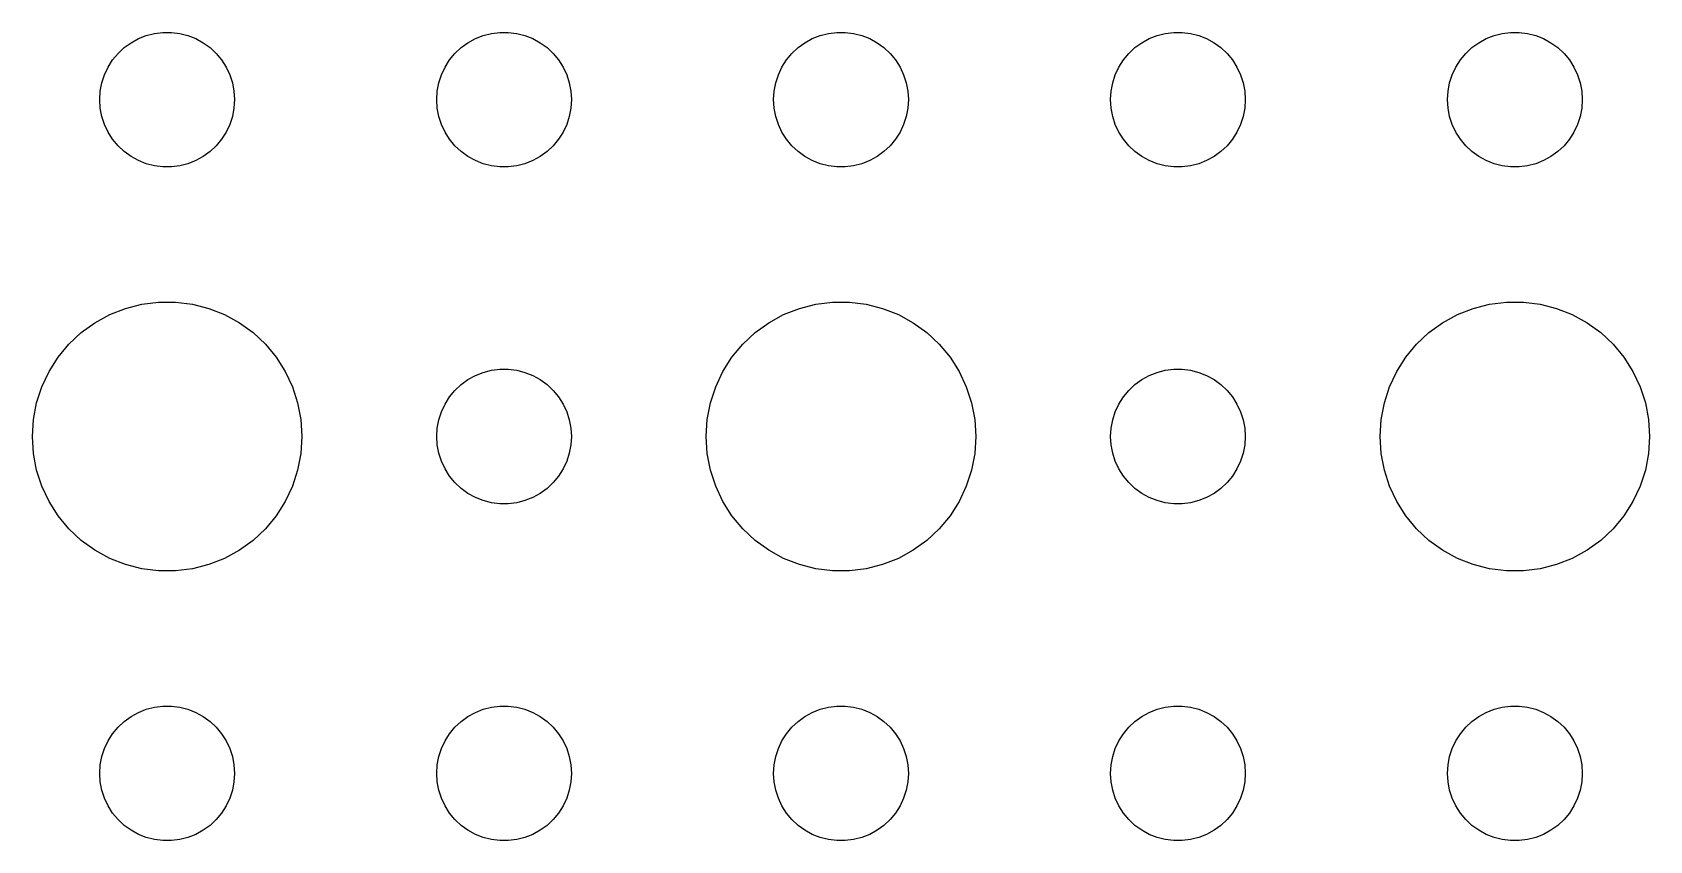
# Model space of a CAD drawing. Header units: metres. Extents: x -134 to 134, y 518 to 1078.
# Drawn here: x -70.5 to -34.5, y 660 to 678 of the extents above; entities that cross this region are included whole.
import ezdxf

# ---------------------------------------------------------------- set-up
doc = ezdxf.new("R2010")
doc.units = ezdxf.units.M

msp = doc.modelspace()

# ---------------------------------------------------------------- linework, layer by layer
for p, q in [((-68.1387, 677.857), (-67.9635, 677.927)), ((-67.9635, 677.927), (-67.7811, 677.973)), ((-67.7811, 677.973), (-67.5942, 677.997)), ((-67.5942, 677.997), (-67.4058, 677.997)), ((-67.4058, 677.997), (-67.2189, 677.973)), ((-67.2189, 677.973), (-67.0365, 677.927)), ((-67.0365, 677.927), (-66.8613, 677.857)), ((-60.6387, 677.857), (-60.4635, 677.927)), ((-60.4635, 677.927), (-60.2811, 677.973)), ((-60.2811, 677.973), (-60.0942, 677.997)), ((-60.0942, 677.997), (-59.9058, 677.997)), ((-59.9058, 677.997), (-59.7189, 677.973)), ((-59.7189, 677.973), (-59.5365, 677.927)), ((-59.5365, 677.927), (-59.3613, 677.857)), ((-53.1387, 677.857), (-52.9635, 677.927)), ((-52.9635, 677.927), (-52.7811, 677.973)), ((-52.7811, 677.973), (-52.5942, 677.997)), ((-52.5942, 677.997), (-52.4058, 677.997)), ((-52.4058, 677.997), (-52.2189, 677.973)), ((-52.2189, 677.973), (-52.0365, 677.927)), ((-52.0365, 677.927), (-51.8613, 677.857)), ((-45.6387, 677.857), (-45.4635, 677.927)), ((-45.4635, 677.927), (-45.2811, 677.973)), ((-45.2811, 677.973), (-45.0942, 677.997)), ((-45.0942, 677.997), (-44.9058, 677.997)), ((-44.9058, 677.997), (-44.7189, 677.973)), ((-44.7189, 677.973), (-44.5365, 677.927)), ((-44.5365, 677.927), (-44.3613, 677.857)), ((-38.1387, 677.857), (-37.9635, 677.927)), ((-37.9635, 677.927), (-37.7811, 677.973)), ((-37.7811, 677.973), (-37.5942, 677.997)), ((-37.5942, 677.997), (-37.4058, 677.997)), ((-37.4058, 677.997), (-37.2189, 677.973)), ((-37.2189, 677.973), (-37.0365, 677.927)), ((-37.0365, 677.927), (-36.8613, 677.857)), ((-68.7135, 677.382), (-68.5934, 677.527)), ((-68.5934, 677.527), (-68.4561, 677.656)), ((-68.4561, 677.656), (-68.3037, 677.766)), ((-68.3037, 677.766), (-68.1387, 677.857)), ((-66.8613, 677.857), (-66.6963, 677.766)), ((-66.6963, 677.766), (-66.5439, 677.656)), ((-66.5439, 677.656), (-66.4065, 677.527)), ((-66.4065, 677.527), (-66.2865, 677.382)), ((-61.2135, 677.382), (-61.0934, 677.527)), ((-61.0934, 677.527), (-60.9561, 677.656)), ((-60.9561, 677.656), (-60.8037, 677.766)), ((-60.8037, 677.766), (-60.6387, 677.857)), ((-59.3613, 677.857), (-59.1963, 677.766)), ((-59.1963, 677.766), (-59.0439, 677.656)), ((-59.0439, 677.656), (-58.9065, 677.527)), ((-58.9065, 677.527), (-58.7865, 677.382)), ((-53.7135, 677.382), (-53.5934, 677.527)), ((-53.5934, 677.527), (-53.4561, 677.656)), ((-53.4561, 677.656), (-53.3037, 677.766)), ((-53.3037, 677.766), (-53.1387, 677.857)), ((-51.8613, 677.857), (-51.6963, 677.766)), ((-51.6963, 677.766), (-51.5439, 677.656)), ((-51.5439, 677.656), (-51.4065, 677.527)), ((-51.4065, 677.527), (-51.2865, 677.382)), ((-46.2135, 677.382), (-46.0934, 677.527)), ((-46.0934, 677.527), (-45.9561, 677.656)), ((-45.9561, 677.656), (-45.8037, 677.766)), ((-45.8037, 677.766), (-45.6387, 677.857)), ((-44.3613, 677.857), (-44.1963, 677.766)), ((-44.1963, 677.766), (-44.0439, 677.656)), ((-44.0439, 677.656), (-43.9065, 677.527)), ((-43.9065, 677.527), (-43.7865, 677.382)), ((-38.7135, 677.382), (-38.5934, 677.527)), ((-38.5934, 677.527), (-38.4561, 677.656)), ((-38.4561, 677.656), (-38.3037, 677.766)), ((-38.3037, 677.766), (-38.1387, 677.857)), ((-36.8613, 677.857), (-36.6963, 677.766)), ((-36.6963, 677.766), (-36.5439, 677.656)), ((-36.5439, 677.656), (-36.4065, 677.527)), ((-36.4065, 677.527), (-36.2865, 677.382)), ((-68.8947, 677.052), (-68.8145, 677.223)), ((-68.8145, 677.223), (-68.7135, 677.382)), ((-66.2865, 677.382), (-66.1855, 677.223)), ((-66.1855, 677.223), (-66.1053, 677.052)), ((-61.3947, 677.052), (-61.3145, 677.223)), ((-61.3145, 677.223), (-61.2135, 677.382)), ((-58.7865, 677.382), (-58.6855, 677.223)), ((-58.6855, 677.223), (-58.6053, 677.052)), ((-53.8947, 677.052), (-53.8145, 677.223)), ((-53.8145, 677.223), (-53.7135, 677.382)), ((-51.2865, 677.382), (-51.1855, 677.223)), ((-51.1855, 677.223), (-51.1053, 677.052)), ((-46.3947, 677.052), (-46.3145, 677.223)), ((-46.3145, 677.223), (-46.2135, 677.382)), ((-43.7865, 677.382), (-43.6855, 677.223)), ((-43.6855, 677.223), (-43.6053, 677.052)), ((-38.8947, 677.052), (-38.8145, 677.223)), ((-38.8145, 677.223), (-38.7135, 677.382)), ((-36.2865, 677.382), (-36.1855, 677.223)), ((-36.1855, 677.223), (-36.1053, 677.052)), ((-68.9882, 676.688), (-68.9529, 676.873)), ((-68.9529, 676.873), (-68.8947, 677.052)), ((-66.1053, 677.052), (-66.0471, 676.873)), ((-66.0471, 676.873), (-66.0118, 676.688)), ((-61.4882, 676.688), (-61.4529, 676.873)), ((-61.4529, 676.873), (-61.3947, 677.052)), ((-58.6053, 677.052), (-58.5471, 676.873)), ((-58.5471, 676.873), (-58.5118, 676.688)), ((-53.9882, 676.688), (-53.9529, 676.873)), ((-53.9529, 676.873), (-53.8947, 677.052)), ((-51.1053, 677.052), (-51.0471, 676.873)), ((-51.0471, 676.873), (-51.0118, 676.688)), ((-46.4882, 676.688), (-46.4529, 676.873)), ((-46.4529, 676.873), (-46.3947, 677.052)), ((-43.6053, 677.052), (-43.5471, 676.873)), ((-43.5471, 676.873), (-43.5118, 676.688)), ((-38.9882, 676.688), (-38.9529, 676.873)), ((-38.9529, 676.873), (-38.8947, 677.052)), ((-36.1053, 677.052), (-36.0471, 676.873)), ((-36.0471, 676.873), (-36.0118, 676.688)), ((-69, 676.5), (-68.9882, 676.688)), ((-68.9882, 676.312), (-69, 676.5)), ((-66.0118, 676.688), (-66, 676.5)), ((-66, 676.5), (-66.0118, 676.312)), ((-61.5, 676.5), (-61.4882, 676.688)), ((-61.4882, 676.312), (-61.5, 676.5)), ((-58.5118, 676.688), (-58.5, 676.5)), ((-58.5, 676.5), (-58.5118, 676.312)), ((-54, 676.5), (-53.9882, 676.688)), ((-53.9882, 676.312), (-54, 676.5)), ((-51.0118, 676.688), (-51, 676.5)), ((-51, 676.5), (-51.0118, 676.312)), ((-46.5, 676.5), (-46.4882, 676.688)), ((-46.4882, 676.312), (-46.5, 676.5)), ((-43.5118, 676.688), (-43.5, 676.5)), ((-43.5, 676.5), (-43.5118, 676.312)), ((-39, 676.5), (-38.9882, 676.688)), ((-38.9882, 676.312), (-39, 676.5)), ((-36.0118, 676.688), (-36, 676.5)), ((-36, 676.5), (-36.0118, 676.312)), ((-68.9529, 676.127), (-68.9882, 676.312)), ((-68.8947, 675.948), (-68.9529, 676.127)), ((-66.0471, 676.127), (-66.1053, 675.948)), ((-66.0118, 676.312), (-66.0471, 676.127)), ((-61.4529, 676.127), (-61.4882, 676.312)), ((-61.3947, 675.948), (-61.4529, 676.127)), ((-58.5471, 676.127), (-58.6053, 675.948)), ((-58.5118, 676.312), (-58.5471, 676.127)), ((-53.9529, 676.127), (-53.9882, 676.312)), ((-53.8947, 675.948), (-53.9529, 676.127)), ((-51.0471, 676.127), (-51.1053, 675.948)), ((-51.0118, 676.312), (-51.0471, 676.127)), ((-46.4529, 676.127), (-46.4882, 676.312)), ((-46.3947, 675.948), (-46.4529, 676.127)), ((-43.5471, 676.127), (-43.6053, 675.948)), ((-43.5118, 676.312), (-43.5471, 676.127)), ((-38.9529, 676.127), (-38.9882, 676.312)), ((-38.8947, 675.948), (-38.9529, 676.127)), ((-36.0471, 676.127), (-36.1053, 675.948)), ((-36.0118, 676.312), (-36.0471, 676.127)), ((-68.8145, 675.777), (-68.8947, 675.948)), ((-68.7135, 675.618), (-68.8145, 675.777)), ((-66.1855, 675.777), (-66.2865, 675.618)), ((-66.1053, 675.948), (-66.1855, 675.777)), ((-61.3145, 675.777), (-61.3947, 675.948)), ((-61.2135, 675.618), (-61.3145, 675.777)), ((-58.6855, 675.777), (-58.7865, 675.618)), ((-58.6053, 675.948), (-58.6855, 675.777)), ((-53.8145, 675.777), (-53.8947, 675.948)), ((-53.7135, 675.618), (-53.8145, 675.777)), ((-51.1855, 675.777), (-51.2865, 675.618)), ((-51.1053, 675.948), (-51.1855, 675.777)), ((-46.3145, 675.777), (-46.3947, 675.948)), ((-46.2135, 675.618), (-46.3145, 675.777)), ((-43.6855, 675.777), (-43.7865, 675.618)), ((-43.6053, 675.948), (-43.6855, 675.777)), ((-38.8145, 675.777), (-38.8947, 675.948)), ((-38.7135, 675.618), (-38.8145, 675.777)), ((-36.1855, 675.777), (-36.2865, 675.618)), ((-36.1053, 675.948), (-36.1855, 675.777)), ((-68.5934, 675.473), (-68.7135, 675.618)), ((-68.4561, 675.344), (-68.5934, 675.473)), ((-66.4065, 675.473), (-66.5439, 675.344)), ((-66.2865, 675.618), (-66.4065, 675.473)), ((-61.0934, 675.473), (-61.2135, 675.618)), ((-60.9561, 675.344), (-61.0934, 675.473)), ((-58.9065, 675.473), (-59.0439, 675.344)), ((-58.7865, 675.618), (-58.9065, 675.473)), ((-53.5934, 675.473), (-53.7135, 675.618)), ((-53.4561, 675.344), (-53.5934, 675.473)), ((-51.4065, 675.473), (-51.5439, 675.344)), ((-51.2865, 675.618), (-51.4065, 675.473)), ((-46.0934, 675.473), (-46.2135, 675.618)), ((-45.9561, 675.344), (-46.0934, 675.473)), ((-43.9065, 675.473), (-44.0439, 675.344)), ((-43.7865, 675.618), (-43.9065, 675.473)), ((-38.5934, 675.473), (-38.7135, 675.618)), ((-38.4561, 675.344), (-38.5934, 675.473)), ((-36.4065, 675.473), (-36.5439, 675.344)), ((-36.2865, 675.618), (-36.4065, 675.473)), ((-68.3037, 675.234), (-68.4561, 675.344)), ((-68.1387, 675.143), (-68.3037, 675.234)), ((-67.9635, 675.073), (-68.1387, 675.143)), ((-67.7811, 675.027), (-67.9635, 675.073)), ((-67.5942, 675.003), (-67.7811, 675.027)), ((-67.4058, 675.003), (-67.5942, 675.003)), ((-67.2189, 675.027), (-67.4058, 675.003)), ((-67.0365, 675.073), (-67.2189, 675.027)), ((-66.8613, 675.143), (-67.0365, 675.073)), ((-66.6963, 675.234), (-66.8613, 675.143)), ((-66.5439, 675.344), (-66.6963, 675.234)), ((-60.8037, 675.234), (-60.9561, 675.344)), ((-60.6387, 675.143), (-60.8037, 675.234)), ((-60.4635, 675.073), (-60.6387, 675.143)), ((-60.2811, 675.027), (-60.4635, 675.073)), ((-60.0942, 675.003), (-60.2811, 675.027)), ((-59.9058, 675.003), (-60.0942, 675.003)), ((-59.7189, 675.027), (-59.9058, 675.003)), ((-59.5365, 675.073), (-59.7189, 675.027)), ((-59.3613, 675.143), (-59.5365, 675.073)), ((-59.1963, 675.234), (-59.3613, 675.143)), ((-59.0439, 675.344), (-59.1963, 675.234)), ((-53.3037, 675.234), (-53.4561, 675.344)), ((-53.1387, 675.143), (-53.3037, 675.234)), ((-52.9635, 675.073), (-53.1387, 675.143)), ((-52.7811, 675.027), (-52.9635, 675.073)), ((-52.5942, 675.003), (-52.7811, 675.027)), ((-52.4058, 675.003), (-52.5942, 675.003)), ((-52.2189, 675.027), (-52.4058, 675.003)), ((-52.0365, 675.073), (-52.2189, 675.027)), ((-51.8613, 675.143), (-52.0365, 675.073)), ((-51.6963, 675.234), (-51.8613, 675.143)), ((-51.5439, 675.344), (-51.6963, 675.234)), ((-45.8037, 675.234), (-45.9561, 675.344)), ((-45.6387, 675.143), (-45.8037, 675.234)), ((-45.4635, 675.073), (-45.6387, 675.143)), ((-45.2811, 675.027), (-45.4635, 675.073)), ((-45.0942, 675.003), (-45.2811, 675.027)), ((-44.9058, 675.003), (-45.0942, 675.003)), ((-44.7189, 675.027), (-44.9058, 675.003)), ((-44.5365, 675.073), (-44.7189, 675.027)), ((-44.3613, 675.143), (-44.5365, 675.073)), ((-44.1963, 675.234), (-44.3613, 675.143)), ((-44.0439, 675.344), (-44.1963, 675.234)), ((-38.3037, 675.234), (-38.4561, 675.344)), ((-38.1387, 675.143), (-38.3037, 675.234)), ((-37.9635, 675.073), (-38.1387, 675.143)), ((-37.7811, 675.027), (-37.9635, 675.073)), ((-37.5942, 675.003), (-37.7811, 675.027)), ((-37.4058, 675.003), (-37.5942, 675.003)), ((-37.2189, 675.027), (-37.4058, 675.003)), ((-37.0365, 675.073), (-37.2189, 675.027)), ((-36.8613, 675.143), (-37.0365, 675.073)), ((-36.6963, 675.234), (-36.8613, 675.143)), ((-36.5439, 675.344), (-36.6963, 675.234)), ((-68.7773, 671.714), (-68.427, 671.853)), ((-68.427, 671.853), (-68.0621, 671.947)), ((-68.0621, 671.947), (-67.6884, 671.994)), ((-67.6884, 671.994), (-67.3116, 671.994)), ((-67.3116, 671.994), (-66.9379, 671.947)), ((-66.9379, 671.947), (-66.573, 671.853)), ((-66.573, 671.853), (-66.2227, 671.714)), ((-53.7773, 671.714), (-53.427, 671.853)), ((-53.427, 671.853), (-53.0621, 671.947)), ((-53.0621, 671.947), (-52.6884, 671.994)), ((-52.6884, 671.994), (-52.3116, 671.994)), ((-52.3116, 671.994), (-51.9379, 671.947)), ((-51.9379, 671.947), (-51.5729, 671.853)), ((-51.5729, 671.853), (-51.2227, 671.714)), ((-38.7773, 671.714), (-38.427, 671.853)), ((-38.427, 671.853), (-38.0621, 671.947)), ((-38.0621, 671.947), (-37.6884, 671.994)), ((-37.6884, 671.994), (-37.3116, 671.994)), ((-37.3116, 671.994), (-36.9379, 671.947)), ((-36.9379, 671.947), (-36.5729, 671.853)), ((-36.5729, 671.853), (-36.2227, 671.714)), ((-69.4123, 671.312), (-69.1075, 671.533)), ((-69.1075, 671.533), (-68.7773, 671.714)), ((-66.2227, 671.714), (-65.8925, 671.533)), ((-65.8925, 671.533), (-65.5877, 671.312)), ((-54.4123, 671.312), (-54.1075, 671.533)), ((-54.1075, 671.533), (-53.7773, 671.714)), ((-51.2227, 671.714), (-50.8925, 671.533)), ((-50.8925, 671.533), (-50.5877, 671.312)), ((-39.4123, 671.312), (-39.1075, 671.533)), ((-39.1075, 671.533), (-38.7773, 671.714)), ((-36.2227, 671.714), (-35.8925, 671.533)), ((-35.8925, 671.533), (-35.5877, 671.312)), ((-69.927, 670.763), (-69.6869, 671.054)), ((-69.6869, 671.054), (-69.4123, 671.312)), ((-65.5877, 671.312), (-65.3131, 671.054)), ((-65.3131, 671.054), (-65.073, 670.763)), ((-54.927, 670.763), (-54.6869, 671.054)), ((-54.6869, 671.054), (-54.4123, 671.312)), ((-50.5877, 671.312), (-50.3131, 671.054)), ((-50.3131, 671.054), (-50.0729, 670.763)), ((-39.927, 670.763), (-39.6869, 671.054)), ((-39.6869, 671.054), (-39.4123, 671.312)), ((-35.5877, 671.312), (-35.3131, 671.054)), ((-35.3131, 671.054), (-35.0729, 670.763)), ((-70.1289, 670.445), (-69.927, 670.763)), ((-65.073, 670.763), (-64.8711, 670.445)), ((-55.1289, 670.445), (-54.927, 670.763)), ((-50.0729, 670.763), (-49.8711, 670.445)), ((-40.1289, 670.445), (-39.927, 670.763)), ((-35.0729, 670.763), (-34.8711, 670.445)), ((-70.2893, 670.104), (-70.1289, 670.445)), ((-64.8711, 670.445), (-64.7107, 670.104)), ((-60.8037, 670.266), (-60.6387, 670.357)), ((-60.6387, 670.357), (-60.4635, 670.427)), ((-60.4635, 670.427), (-60.2811, 670.473)), ((-60.2811, 670.473), (-60.0942, 670.497)), ((-60.0942, 670.497), (-59.9058, 670.497)), ((-59.9058, 670.497), (-59.7189, 670.473)), ((-59.7189, 670.473), (-59.5365, 670.427)), ((-59.5365, 670.427), (-59.3613, 670.357)), ((-59.3613, 670.357), (-59.1963, 670.266)), ((-55.2893, 670.104), (-55.1289, 670.445)), ((-49.8711, 670.445), (-49.7107, 670.104)), ((-45.8037, 670.266), (-45.6387, 670.357)), ((-45.6387, 670.357), (-45.4635, 670.427)), ((-45.4635, 670.427), (-45.2811, 670.473)), ((-45.2811, 670.473), (-45.0942, 670.497)), ((-45.0942, 670.497), (-44.9058, 670.497)), ((-44.9058, 670.497), (-44.7189, 670.473)), ((-44.7189, 670.473), (-44.5365, 670.427)), ((-44.5365, 670.427), (-44.3613, 670.357)), ((-44.3613, 670.357), (-44.1963, 670.266)), ((-40.2893, 670.104), (-40.1289, 670.445)), ((-34.8711, 670.445), (-34.7107, 670.104)), ((-70.4057, 669.746), (-70.2893, 670.104)), ((-64.7107, 670.104), (-64.5943, 669.746)), ((-61.2135, 669.882), (-61.0934, 670.027)), ((-61.0934, 670.027), (-60.9561, 670.156)), ((-60.9561, 670.156), (-60.8037, 670.266)), ((-59.1963, 670.266), (-59.0439, 670.156)), ((-59.0439, 670.156), (-58.9065, 670.027)), ((-58.9065, 670.027), (-58.7865, 669.882)), ((-55.4057, 669.746), (-55.2893, 670.104)), ((-49.7107, 670.104), (-49.5942, 669.746)), ((-46.2135, 669.882), (-46.0934, 670.027)), ((-46.0934, 670.027), (-45.9561, 670.156)), ((-45.9561, 670.156), (-45.8037, 670.266)), ((-44.1963, 670.266), (-44.0439, 670.156)), ((-44.0439, 670.156), (-43.9065, 670.027)), ((-43.9065, 670.027), (-43.7865, 669.882)), ((-40.4057, 669.746), (-40.2893, 670.104)), ((-34.7107, 670.104), (-34.5942, 669.746)), ((-70.4763, 669.376), (-70.4057, 669.746)), ((-64.5943, 669.746), (-64.5237, 669.376)), ((-61.3947, 669.552), (-61.3145, 669.723)), ((-61.3145, 669.723), (-61.2135, 669.882)), ((-58.7865, 669.882), (-58.6855, 669.723)), ((-58.6855, 669.723), (-58.6053, 669.552)), ((-55.4763, 669.376), (-55.4057, 669.746)), ((-49.5942, 669.746), (-49.5237, 669.376)), ((-46.3947, 669.552), (-46.3145, 669.723)), ((-46.3145, 669.723), (-46.2135, 669.882)), ((-43.7865, 669.882), (-43.6855, 669.723)), ((-43.6855, 669.723), (-43.6053, 669.552)), ((-40.4763, 669.376), (-40.4057, 669.746)), ((-34.5942, 669.746), (-34.5237, 669.376)), ((-70.5, 669), (-70.4763, 669.376)), ((-64.5237, 669.376), (-64.5, 669)), ((-61.4882, 669.188), (-61.4529, 669.373)), ((-61.4529, 669.373), (-61.3947, 669.552)), ((-58.6053, 669.552), (-58.5471, 669.373)), ((-58.5471, 669.373), (-58.5118, 669.188)), ((-55.5, 669), (-55.4763, 669.376)), ((-49.5237, 669.376), (-49.5, 669)), ((-46.4882, 669.188), (-46.4529, 669.373)), ((-46.4529, 669.373), (-46.3947, 669.552)), ((-43.6053, 669.552), (-43.5471, 669.373)), ((-43.5471, 669.373), (-43.5118, 669.188)), ((-40.5, 669), (-40.4763, 669.376)), ((-34.5237, 669.376), (-34.5, 669)), ((-70.4763, 668.624), (-70.5, 669)), ((-64.5, 669), (-64.5237, 668.624)), ((-61.5, 669), (-61.4882, 669.188)), ((-61.4882, 668.812), (-61.5, 669)), ((-58.5118, 669.188), (-58.5, 669)), ((-58.5, 669), (-58.5118, 668.812)), ((-55.4763, 668.624), (-55.5, 669)), ((-49.5, 669), (-49.5237, 668.624)), ((-46.5, 669), (-46.4882, 669.188)), ((-46.4882, 668.812), (-46.5, 669)), ((-43.5118, 669.188), (-43.5, 669)), ((-43.5, 669), (-43.5118, 668.812)), ((-40.4763, 668.624), (-40.5, 669)), ((-34.5, 669), (-34.5237, 668.624)), ((-70.4057, 668.254), (-70.4763, 668.624)), ((-64.5237, 668.624), (-64.5943, 668.254)), ((-61.4529, 668.627), (-61.4882, 668.812)), ((-61.3947, 668.448), (-61.4529, 668.627)), ((-58.5471, 668.627), (-58.6053, 668.448)), ((-58.5118, 668.812), (-58.5471, 668.627)), ((-55.4057, 668.254), (-55.4763, 668.624)), ((-49.5237, 668.624), (-49.5942, 668.254)), ((-46.4529, 668.627), (-46.4882, 668.812)), ((-46.3947, 668.448), (-46.4529, 668.627)), ((-43.5471, 668.627), (-43.6053, 668.448)), ((-43.5118, 668.812), (-43.5471, 668.627)), ((-40.4057, 668.254), (-40.4763, 668.624)), ((-34.5237, 668.624), (-34.5942, 668.254)), ((-70.2893, 667.896), (-70.4057, 668.254)), ((-64.5943, 668.254), (-64.7107, 667.896)), ((-61.3145, 668.277), (-61.3947, 668.448)), ((-61.2135, 668.118), (-61.3145, 668.277)), ((-58.6855, 668.277), (-58.7865, 668.118)), ((-58.6053, 668.448), (-58.6855, 668.277)), ((-55.2893, 667.896), (-55.4057, 668.254)), ((-49.5942, 668.254), (-49.7107, 667.896)), ((-46.3145, 668.277), (-46.3947, 668.448)), ((-46.2135, 668.118), (-46.3145, 668.277)), ((-43.6855, 668.277), (-43.7865, 668.118)), ((-43.6053, 668.448), (-43.6855, 668.277)), ((-40.2893, 667.896), (-40.4057, 668.254)), ((-34.5942, 668.254), (-34.7107, 667.896)), ((-70.1289, 667.555), (-70.2893, 667.896)), ((-64.7107, 667.896), (-64.8711, 667.555)), ((-61.0934, 667.973), (-61.2135, 668.118)), ((-60.9561, 667.844), (-61.0934, 667.973)), ((-60.8037, 667.734), (-60.9561, 667.844)), ((-59.0439, 667.844), (-59.1963, 667.734)), ((-58.9065, 667.973), (-59.0439, 667.844)), ((-58.7865, 668.118), (-58.9065, 667.973)), ((-55.1289, 667.555), (-55.2893, 667.896)), ((-49.7107, 667.896), (-49.8711, 667.555)), ((-46.0934, 667.973), (-46.2135, 668.118)), ((-45.9561, 667.844), (-46.0934, 667.973)), ((-45.8037, 667.734), (-45.9561, 667.844)), ((-44.0439, 667.844), (-44.1963, 667.734)), ((-43.9065, 667.973), (-44.0439, 667.844)), ((-43.7865, 668.118), (-43.9065, 667.973)), ((-40.1289, 667.555), (-40.2893, 667.896)), ((-34.7107, 667.896), (-34.8711, 667.555)), ((-69.927, 667.237), (-70.1289, 667.555)), ((-64.8711, 667.555), (-65.073, 667.237)), ((-60.6387, 667.643), (-60.8037, 667.734)), ((-60.4635, 667.573), (-60.6387, 667.643)), ((-60.2811, 667.527), (-60.4635, 667.573)), ((-60.0942, 667.503), (-60.2811, 667.527)), ((-59.9058, 667.503), (-60.0942, 667.503)), ((-59.7189, 667.527), (-59.9058, 667.503)), ((-59.5365, 667.573), (-59.7189, 667.527)), ((-59.3613, 667.643), (-59.5365, 667.573)), ((-59.1963, 667.734), (-59.3613, 667.643)), ((-54.927, 667.237), (-55.1289, 667.555)), ((-49.8711, 667.555), (-50.0729, 667.237)), ((-45.6387, 667.643), (-45.8037, 667.734)), ((-45.4635, 667.573), (-45.6387, 667.643)), ((-45.2811, 667.527), (-45.4635, 667.573)), ((-45.0942, 667.503), (-45.2811, 667.527)), ((-44.9058, 667.503), (-45.0942, 667.503)), ((-44.7189, 667.527), (-44.9058, 667.503)), ((-44.5365, 667.573), (-44.7189, 667.527)), ((-44.3613, 667.643), (-44.5365, 667.573)), ((-44.1963, 667.734), (-44.3613, 667.643)), ((-39.927, 667.237), (-40.1289, 667.555)), ((-34.8711, 667.555), (-35.0729, 667.237)), ((-69.6869, 666.946), (-69.927, 667.237)), ((-65.073, 667.237), (-65.3131, 666.946)), ((-54.6869, 666.946), (-54.927, 667.237)), ((-50.0729, 667.237), (-50.3131, 666.946)), ((-39.6869, 666.946), (-39.927, 667.237)), ((-35.0729, 667.237), (-35.3131, 666.946)), ((-69.4123, 666.688), (-69.6869, 666.946)), ((-65.3131, 666.946), (-65.5877, 666.688)), ((-54.4123, 666.688), (-54.6869, 666.946)), ((-50.3131, 666.946), (-50.5877, 666.688)), ((-39.4123, 666.688), (-39.6869, 666.946)), ((-35.3131, 666.946), (-35.5877, 666.688)), ((-69.1075, 666.467), (-69.4123, 666.688)), ((-68.7773, 666.286), (-69.1075, 666.467)), ((-65.8925, 666.467), (-66.2227, 666.286)), ((-65.5877, 666.688), (-65.8925, 666.467)), ((-54.1075, 666.467), (-54.4123, 666.688)), ((-53.7773, 666.286), (-54.1075, 666.467)), ((-50.8925, 666.467), (-51.2227, 666.286)), ((-50.5877, 666.688), (-50.8925, 666.467)), ((-39.1075, 666.467), (-39.4123, 666.688)), ((-38.7773, 666.286), (-39.1075, 666.467)), ((-35.8925, 666.467), (-36.2227, 666.286)), ((-35.5877, 666.688), (-35.8925, 666.467)), ((-68.427, 666.147), (-68.7773, 666.286)), ((-68.0621, 666.053), (-68.427, 666.147)), ((-67.6884, 666.006), (-68.0621, 666.053)), ((-67.3116, 666.006), (-67.6884, 666.006)), ((-66.9379, 666.053), (-67.3116, 666.006)), ((-66.573, 666.147), (-66.9379, 666.053)), ((-66.2227, 666.286), (-66.573, 666.147)), ((-53.427, 666.147), (-53.7773, 666.286)), ((-53.0621, 666.053), (-53.427, 666.147)), ((-52.6884, 666.006), (-53.0621, 666.053)), ((-52.3116, 666.006), (-52.6884, 666.006)), ((-51.9379, 666.053), (-52.3116, 666.006)), ((-51.5729, 666.147), (-51.9379, 666.053)), ((-51.2227, 666.286), (-51.5729, 666.147)), ((-38.427, 666.147), (-38.7773, 666.286)), ((-38.0621, 666.053), (-38.427, 666.147)), ((-37.6884, 666.006), (-38.0621, 666.053)), ((-37.3116, 666.006), (-37.6884, 666.006)), ((-36.9379, 666.053), (-37.3116, 666.006)), ((-36.5729, 666.147), (-36.9379, 666.053)), ((-36.2227, 666.286), (-36.5729, 666.147)), ((-68.4561, 662.656), (-68.3037, 662.766)), ((-68.3037, 662.766), (-68.1387, 662.857)), ((-68.1387, 662.857), (-67.9635, 662.927)), ((-67.9635, 662.927), (-67.7811, 662.973)), ((-67.7811, 662.973), (-67.5942, 662.997)), ((-67.5942, 662.997), (-67.4058, 662.997)), ((-67.4058, 662.997), (-67.2189, 662.973)), ((-67.2189, 662.973), (-67.0365, 662.927)), ((-67.0365, 662.927), (-66.8613, 662.857)), ((-66.8613, 662.857), (-66.6963, 662.766)), ((-66.6963, 662.766), (-66.5439, 662.656)), ((-60.9561, 662.656), (-60.8037, 662.766)), ((-60.8037, 662.766), (-60.6387, 662.857)), ((-60.6387, 662.857), (-60.4635, 662.927)), ((-60.4635, 662.927), (-60.2811, 662.973)), ((-60.2811, 662.973), (-60.0942, 662.997)), ((-60.0942, 662.997), (-59.9058, 662.997)), ((-59.9058, 662.997), (-59.7189, 662.973)), ((-59.7189, 662.973), (-59.5365, 662.927)), ((-59.5365, 662.927), (-59.3613, 662.857)), ((-59.3613, 662.857), (-59.1963, 662.766)), ((-59.1963, 662.766), (-59.0439, 662.656)), ((-53.4561, 662.656), (-53.3037, 662.766)), ((-53.3037, 662.766), (-53.1387, 662.857)), ((-53.1387, 662.857), (-52.9635, 662.927)), ((-52.9635, 662.927), (-52.7811, 662.973)), ((-52.7811, 662.973), (-52.5942, 662.997)), ((-52.5942, 662.997), (-52.4058, 662.997)), ((-52.4058, 662.997), (-52.2189, 662.973)), ((-52.2189, 662.973), (-52.0365, 662.927)), ((-52.0365, 662.927), (-51.8613, 662.857)), ((-51.8613, 662.857), (-51.6963, 662.766)), ((-51.6963, 662.766), (-51.5439, 662.656)), ((-45.9561, 662.656), (-45.8037, 662.766)), ((-45.8037, 662.766), (-45.6387, 662.857)), ((-45.6387, 662.857), (-45.4635, 662.927)), ((-45.4635, 662.927), (-45.2811, 662.973)), ((-45.2811, 662.973), (-45.0942, 662.997)), ((-45.0942, 662.997), (-44.9058, 662.997)), ((-44.9058, 662.997), (-44.7189, 662.973)), ((-44.7189, 662.973), (-44.5365, 662.927)), ((-44.5365, 662.927), (-44.3613, 662.857)), ((-44.3613, 662.857), (-44.1963, 662.766)), ((-44.1963, 662.766), (-44.0439, 662.656)), ((-38.4561, 662.656), (-38.3037, 662.766)), ((-38.3037, 662.766), (-38.1387, 662.857)), ((-38.1387, 662.857), (-37.9635, 662.927)), ((-37.9635, 662.927), (-37.7811, 662.973)), ((-37.7811, 662.973), (-37.5942, 662.997)), ((-37.5942, 662.997), (-37.4058, 662.997)), ((-37.4058, 662.997), (-37.2189, 662.973)), ((-37.2189, 662.973), (-37.0365, 662.927)), ((-37.0365, 662.927), (-36.8613, 662.857)), ((-36.8613, 662.857), (-36.6963, 662.766)), ((-36.6963, 662.766), (-36.5439, 662.656)), ((-68.7135, 662.382), (-68.5934, 662.527)), ((-68.5934, 662.527), (-68.4561, 662.656)), ((-66.5439, 662.656), (-66.4065, 662.527)), ((-66.4065, 662.527), (-66.2865, 662.382)), ((-61.2135, 662.382), (-61.0934, 662.527)), ((-61.0934, 662.527), (-60.9561, 662.656)), ((-59.0439, 662.656), (-58.9065, 662.527)), ((-58.9065, 662.527), (-58.7865, 662.382)), ((-53.7135, 662.382), (-53.5934, 662.527)), ((-53.5934, 662.527), (-53.4561, 662.656)), ((-51.5439, 662.656), (-51.4065, 662.527)), ((-51.4065, 662.527), (-51.2865, 662.382)), ((-46.2135, 662.382), (-46.0934, 662.527)), ((-46.0934, 662.527), (-45.9561, 662.656)), ((-44.0439, 662.656), (-43.9065, 662.527)), ((-43.9065, 662.527), (-43.7865, 662.382)), ((-38.7135, 662.382), (-38.5934, 662.527)), ((-38.5934, 662.527), (-38.4561, 662.656)), ((-36.5439, 662.656), (-36.4065, 662.527)), ((-36.4065, 662.527), (-36.2865, 662.382)), ((-68.9529, 661.873), (-68.8947, 662.052)), ((-68.8947, 662.052), (-68.8145, 662.223)), ((-68.8145, 662.223), (-68.7135, 662.382)), ((-66.2865, 662.382), (-66.1855, 662.223)), ((-66.1855, 662.223), (-66.1053, 662.052)), ((-66.1053, 662.052), (-66.0471, 661.873)), ((-61.4529, 661.873), (-61.3947, 662.052)), ((-61.3947, 662.052), (-61.3145, 662.223)), ((-61.3145, 662.223), (-61.2135, 662.382)), ((-58.7865, 662.382), (-58.6855, 662.223)), ((-58.6855, 662.223), (-58.6053, 662.052)), ((-58.6053, 662.052), (-58.5471, 661.873)), ((-53.9529, 661.873), (-53.8947, 662.052)), ((-53.8947, 662.052), (-53.8145, 662.223)), ((-53.8145, 662.223), (-53.7135, 662.382)), ((-51.2865, 662.382), (-51.1855, 662.223)), ((-51.1855, 662.223), (-51.1053, 662.052)), ((-51.1053, 662.052), (-51.0471, 661.873)), ((-46.4529, 661.873), (-46.3947, 662.052)), ((-46.3947, 662.052), (-46.3145, 662.223)), ((-46.3145, 662.223), (-46.2135, 662.382)), ((-43.7865, 662.382), (-43.6855, 662.223)), ((-43.6855, 662.223), (-43.6053, 662.052)), ((-43.6053, 662.052), (-43.5471, 661.873)), ((-38.9529, 661.873), (-38.8947, 662.052)), ((-38.8947, 662.052), (-38.8145, 662.223)), ((-38.8145, 662.223), (-38.7135, 662.382)), ((-36.2865, 662.382), (-36.1855, 662.223)), ((-36.1855, 662.223), (-36.1053, 662.052)), ((-36.1053, 662.052), (-36.0471, 661.873)), ((-69, 661.5), (-68.9882, 661.688)), ((-68.9882, 661.688), (-68.9529, 661.873)), ((-66.0471, 661.873), (-66.0118, 661.688)), ((-66.0118, 661.688), (-66, 661.5)), ((-61.5, 661.5), (-61.4882, 661.688)), ((-61.4882, 661.688), (-61.4529, 661.873)), ((-58.5471, 661.873), (-58.5118, 661.688)), ((-58.5118, 661.688), (-58.5, 661.5)), ((-54, 661.5), (-53.9882, 661.688)), ((-53.9882, 661.688), (-53.9529, 661.873)), ((-51.0471, 661.873), (-51.0118, 661.688)), ((-51.0118, 661.688), (-51, 661.5)), ((-46.5, 661.5), (-46.4882, 661.688)), ((-46.4882, 661.688), (-46.4529, 661.873)), ((-43.5471, 661.873), (-43.5118, 661.688)), ((-43.5118, 661.688), (-43.5, 661.5)), ((-39, 661.5), (-38.9882, 661.688)), ((-38.9882, 661.688), (-38.9529, 661.873)), ((-36.0471, 661.873), (-36.0118, 661.688)), ((-36.0118, 661.688), (-36, 661.5)), ((-68.9882, 661.312), (-69, 661.5)), ((-66, 661.5), (-66.0118, 661.312)), ((-61.4882, 661.312), (-61.5, 661.5)), ((-58.5, 661.5), (-58.5118, 661.312)), ((-53.9882, 661.312), (-54, 661.5)), ((-51, 661.5), (-51.0118, 661.312)), ((-46.4882, 661.312), (-46.5, 661.5)), ((-43.5, 661.5), (-43.5118, 661.312)), ((-38.9882, 661.312), (-39, 661.5)), ((-36, 661.5), (-36.0118, 661.312)), ((-68.9529, 661.127), (-68.9882, 661.312)), ((-68.8947, 660.948), (-68.9529, 661.127)), ((-66.0471, 661.127), (-66.1053, 660.948)), ((-66.0118, 661.312), (-66.0471, 661.127)), ((-61.4529, 661.127), (-61.4882, 661.312)), ((-61.3947, 660.948), (-61.4529, 661.127)), ((-58.5471, 661.127), (-58.6053, 660.948)), ((-58.5118, 661.312), (-58.5471, 661.127)), ((-53.9529, 661.127), (-53.9882, 661.312)), ((-53.8947, 660.948), (-53.9529, 661.127)), ((-51.0471, 661.127), (-51.1053, 660.948)), ((-51.0118, 661.312), (-51.0471, 661.127)), ((-46.4529, 661.127), (-46.4882, 661.312)), ((-46.3947, 660.948), (-46.4529, 661.127)), ((-43.5471, 661.127), (-43.6053, 660.948)), ((-43.5118, 661.312), (-43.5471, 661.127)), ((-38.9529, 661.127), (-38.9882, 661.312)), ((-38.8947, 660.948), (-38.9529, 661.127)), ((-36.0471, 661.127), (-36.1053, 660.948)), ((-36.0118, 661.312), (-36.0471, 661.127)), ((-68.8145, 660.777), (-68.8947, 660.948)), ((-68.7135, 660.618), (-68.8145, 660.777)), ((-68.5934, 660.473), (-68.7135, 660.618)), ((-66.2865, 660.618), (-66.4065, 660.473)), ((-66.1855, 660.777), (-66.2865, 660.618)), ((-66.1053, 660.948), (-66.1855, 660.777)), ((-61.3145, 660.777), (-61.3947, 660.948)), ((-61.2135, 660.618), (-61.3145, 660.777)), ((-61.0934, 660.473), (-61.2135, 660.618)), ((-58.7865, 660.618), (-58.9065, 660.473)), ((-58.6855, 660.777), (-58.7865, 660.618)), ((-58.6053, 660.948), (-58.6855, 660.777)), ((-53.8145, 660.777), (-53.8947, 660.948)), ((-53.7135, 660.618), (-53.8145, 660.777)), ((-53.5934, 660.473), (-53.7135, 660.618)), ((-51.2865, 660.618), (-51.4065, 660.473)), ((-51.1855, 660.777), (-51.2865, 660.618)), ((-51.1053, 660.948), (-51.1855, 660.777)), ((-46.3145, 660.777), (-46.3947, 660.948)), ((-46.2135, 660.618), (-46.3145, 660.777)), ((-46.0934, 660.473), (-46.2135, 660.618)), ((-43.7865, 660.618), (-43.9065, 660.473)), ((-43.6855, 660.777), (-43.7865, 660.618)), ((-43.6053, 660.948), (-43.6855, 660.777)), ((-38.8145, 660.777), (-38.8947, 660.948)), ((-38.7135, 660.618), (-38.8145, 660.777)), ((-38.5934, 660.473), (-38.7135, 660.618)), ((-36.2865, 660.618), (-36.4065, 660.473)), ((-36.1855, 660.777), (-36.2865, 660.618)), ((-36.1053, 660.948), (-36.1855, 660.777)), ((-68.4561, 660.344), (-68.5934, 660.473)), ((-68.3037, 660.234), (-68.4561, 660.344)), ((-66.5439, 660.344), (-66.6963, 660.234)), ((-66.4065, 660.473), (-66.5439, 660.344)), ((-60.9561, 660.344), (-61.0934, 660.473)), ((-60.8037, 660.234), (-60.9561, 660.344)), ((-59.0439, 660.344), (-59.1963, 660.234)), ((-58.9065, 660.473), (-59.0439, 660.344)), ((-53.4561, 660.344), (-53.5934, 660.473)), ((-53.3037, 660.234), (-53.4561, 660.344)), ((-51.5439, 660.344), (-51.6963, 660.234)), ((-51.4065, 660.473), (-51.5439, 660.344)), ((-45.9561, 660.344), (-46.0934, 660.473)), ((-45.8037, 660.234), (-45.9561, 660.344)), ((-44.0439, 660.344), (-44.1963, 660.234)), ((-43.9065, 660.473), (-44.0439, 660.344)), ((-38.4561, 660.344), (-38.5934, 660.473)), ((-38.3037, 660.234), (-38.4561, 660.344)), ((-36.5439, 660.344), (-36.6963, 660.234)), ((-36.4065, 660.473), (-36.5439, 660.344)), ((-68.1387, 660.143), (-68.3037, 660.234)), ((-67.9635, 660.073), (-68.1387, 660.143)), ((-67.7811, 660.027), (-67.9635, 660.073)), ((-67.5942, 660.003), (-67.7811, 660.027)), ((-67.4058, 660.003), (-67.5942, 660.003)), ((-67.2189, 660.027), (-67.4058, 660.003)), ((-67.0365, 660.073), (-67.2189, 660.027)), ((-66.8613, 660.143), (-67.0365, 660.073)), ((-66.6963, 660.234), (-66.8613, 660.143)), ((-60.6387, 660.143), (-60.8037, 660.234)), ((-60.4635, 660.073), (-60.6387, 660.143)), ((-60.2811, 660.027), (-60.4635, 660.073)), ((-60.0942, 660.003), (-60.2811, 660.027)), ((-59.9058, 660.003), (-60.0942, 660.003)), ((-59.7189, 660.027), (-59.9058, 660.003)), ((-59.5365, 660.073), (-59.7189, 660.027)), ((-59.3613, 660.143), (-59.5365, 660.073)), ((-59.1963, 660.234), (-59.3613, 660.143)), ((-53.1387, 660.143), (-53.3037, 660.234)), ((-52.9635, 660.073), (-53.1387, 660.143)), ((-52.7811, 660.027), (-52.9635, 660.073)), ((-52.5942, 660.003), (-52.7811, 660.027)), ((-52.4058, 660.003), (-52.5942, 660.003)), ((-52.2189, 660.027), (-52.4058, 660.003)), ((-52.0365, 660.073), (-52.2189, 660.027)), ((-51.8613, 660.143), (-52.0365, 660.073)), ((-51.6963, 660.234), (-51.8613, 660.143)), ((-45.6387, 660.143), (-45.8037, 660.234)), ((-45.4635, 660.073), (-45.6387, 660.143)), ((-45.2811, 660.027), (-45.4635, 660.073)), ((-45.0942, 660.003), (-45.2811, 660.027)), ((-44.9058, 660.003), (-45.0942, 660.003)), ((-44.7189, 660.027), (-44.9058, 660.003)), ((-44.5365, 660.073), (-44.7189, 660.027)), ((-44.3613, 660.143), (-44.5365, 660.073)), ((-44.1963, 660.234), (-44.3613, 660.143)), ((-38.1387, 660.143), (-38.3037, 660.234)), ((-37.9635, 660.073), (-38.1387, 660.143)), ((-37.7811, 660.027), (-37.9635, 660.073)), ((-37.5942, 660.003), (-37.7811, 660.027)), ((-37.4058, 660.003), (-37.5942, 660.003)), ((-37.2189, 660.027), (-37.4058, 660.003)), ((-37.0365, 660.073), (-37.2189, 660.027)), ((-36.8613, 660.143), (-37.0365, 660.073)), ((-36.6963, 660.234), (-36.8613, 660.143))]:
    msp.add_line(p, q)

doc.saveas('drawing.dxf')
